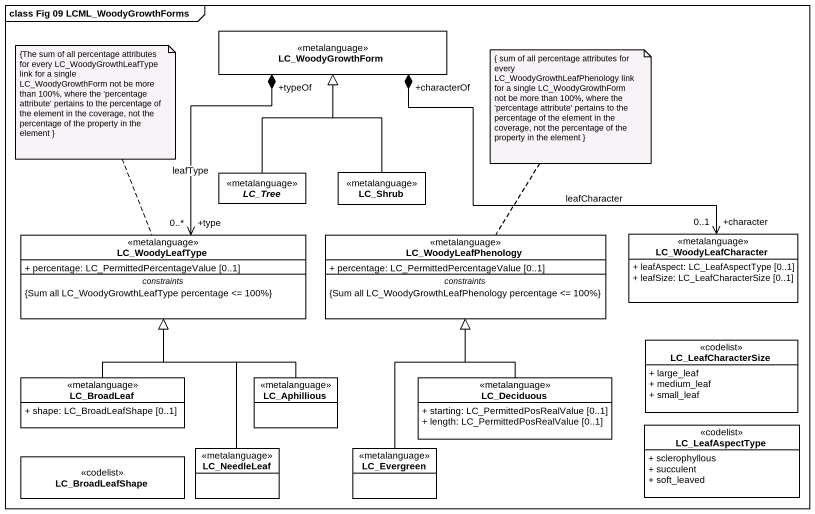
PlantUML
@startuml
mainframe class Fig 09 LCML_WoodyGrowthForms
hide circle
hide empty members
skinparam classAttributeIconSize 0
class LC_WoodyGrowthForm <<metalanguage>> #FFFFFF
class LC_Shrub <<metalanguage>> #FFFFFF
abstract class LC_Tree <<metalanguage>> #FFFFFF
class LC_WoodyLeafType <<metalanguage>> #FFFFFF {
  + percentage: LC_PermittedPercentageValue [0..1]
  -- constraints --
  {Sum all LC_WoodyGrowthLeafType percentage <= 100%}
}
class LC_WoodyLeafPhenology <<metalanguage>> #FFFFFF {
  + percentage: LC_PermittedPercentageValue [0..1]
  -- constraints --
  {Sum all LC_WoodyGrowthLeafPhenology percentage <= 100%}
}
class LC_WoodyLeafCharacter <<metalanguage>> #FFFFFF {
  + leafAspect: LC_LeafAspectType [0..1]
  + leafSize: LC_LeafCharacterSize [0..1]
}
class LC_LeafCharacterSize <<codelist>> #FFFFFF {
  + large_leaf
  + medium_leaf
  + small_leaf
}
class LC_BroadLeaf <<metalanguage>> #FFFFFF {
  + shape: LC_BroadLeafShape [0..1]
}
class LC_Aphillious <<metalanguage>> #FFFFFF
class LC_Deciduous <<metalanguage>> #FFFFFF {
  + starting: LC_PermittedPosRealValue [0..1]
  + length: LC_PermittedPosRealValue [0..1]
}
class LC_LeafAspectType <<codelist>> #FFFFFF {
  + sclerophyllous
  + succulent
  + soft_leaved
}
class LC_BroadLeafShape <<codelist>> #FFFFFF
class LC_NeedleLeaf <<metalanguage>> #FFFFFF
class LC_Evergreen <<metalanguage>> #FFFFFF
LC_Shrub -up-|> LC_WoodyGrowthForm
LC_Tree -up-|> LC_WoodyGrowthForm
LC_WoodyLeafType "+type\n0..*" <-up-* "+typeOf" LC_WoodyGrowthForm : leafType
LC_WoodyLeafCharacter "+character\n0..1" <-left-* "+characterOf" LC_WoodyGrowthForm : leafCharacter
LC_BroadLeaf -up-|> LC_WoodyLeafType
LC_Aphillious -up-|> LC_WoodyLeafType
LC_Deciduous -up-|> LC_WoodyLeafPhenology
LC_NeedleLeaf -up-|> LC_WoodyLeafType
LC_Evergreen -up-|> LC_WoodyLeafPhenology
note top of LC_WoodyLeafType : {The sum of all percentage attributes for every LC_WoodyGrowthLeafType link for a single LC_WoodyGrowthForm not be more than 100%, where the 'percentage attribute' pertains to the percentage of the element in the coverage, not the percentage of the property in the element }
note top of LC_WoodyLeafPhenology : { sum of all percentage attributes for every LC_WoodyGrowthLeafPhenology link for a single LC_WoodyGrowthForm not be more than 100%, where the 'percentage attribute' pertains to the percentage of the element in the coverage, not the percentage of the property in the element }
@enduml
